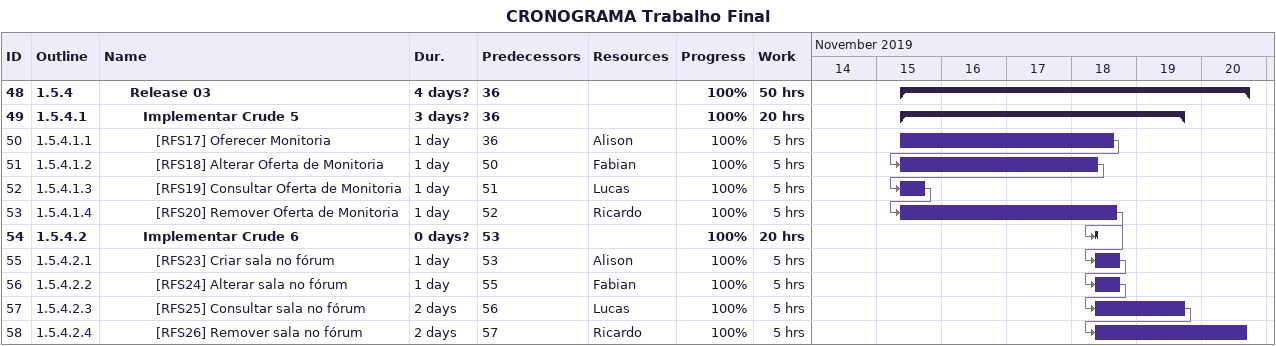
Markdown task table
CRONOGRAMA Trabalho Final

| ID | WBS | Task | Duration | Start | Finish | Predecessors | Resources | % complete | Work (h) |
|---|---|---|---|---|---|---|---|---|---|
| 48 | 1.5.4 | **Release 03** | 4d? | 2019-11-15 | 2019-11-20 | 36 |  | 100 | 50 |
| 49 | 1.5.4.1 | **Implementar Crude 5** | 3d? | 2019-11-15 | 2019-11-19 | 36 |  | 100 | 20 |
| 50 | 1.5.4.1.1 | [RFS17] Oferecer Monitoria | 1d | 2019-11-15 | 2019-11-18 | 36 | Alison | 100 | 5 |
| 51 | 1.5.4.1.2 | [RFS18] Alterar Oferta de Monitoria | 1d | 2019-11-15 | 2019-11-18 | 50 | Fabian | 100 | 5 |
| 52 | 1.5.4.1.3 | [RFS19] Consultar Oferta de Monitoria | 1d | 2019-11-15 | 2019-11-15 | 51 | Lucas | 100 | 5 |
| 53 | 1.5.4.1.4 | [RFS20] Remover Oferta de Monitoria | 1d | 2019-11-15 | 2019-11-18 | 52 | Ricardo | 100 | 5 |
| 54 | 1.5.4.2 | **Implementar Crude 6** | 0d? | 2019-11-18 | 2019-11-18 | 53 |  | 100 | 20 |
| 55 | 1.5.4.2.1 | [RFS23] Criar sala no fórum | 1d | 2019-11-18 | 2019-11-18 | 53 | Alison | 100 | 5 |
| 56 | 1.5.4.2.2 | [RFS24] Alterar sala no fórum | 1d | 2019-11-18 | 2019-11-18 | 55 | Fabian | 100 | 5 |
| 57 | 1.5.4.2.3 | [RFS25] Consultar sala no fórum | 2d | 2019-11-18 | 2019-11-19 | 56 | Lucas | 100 | 5 |
| 58 | 1.5.4.2.4 | [RFS26] Remover sala no fórum | 2d | 2019-11-18 | 2019-11-20 | 57 | Ricardo | 100 | 5 |
